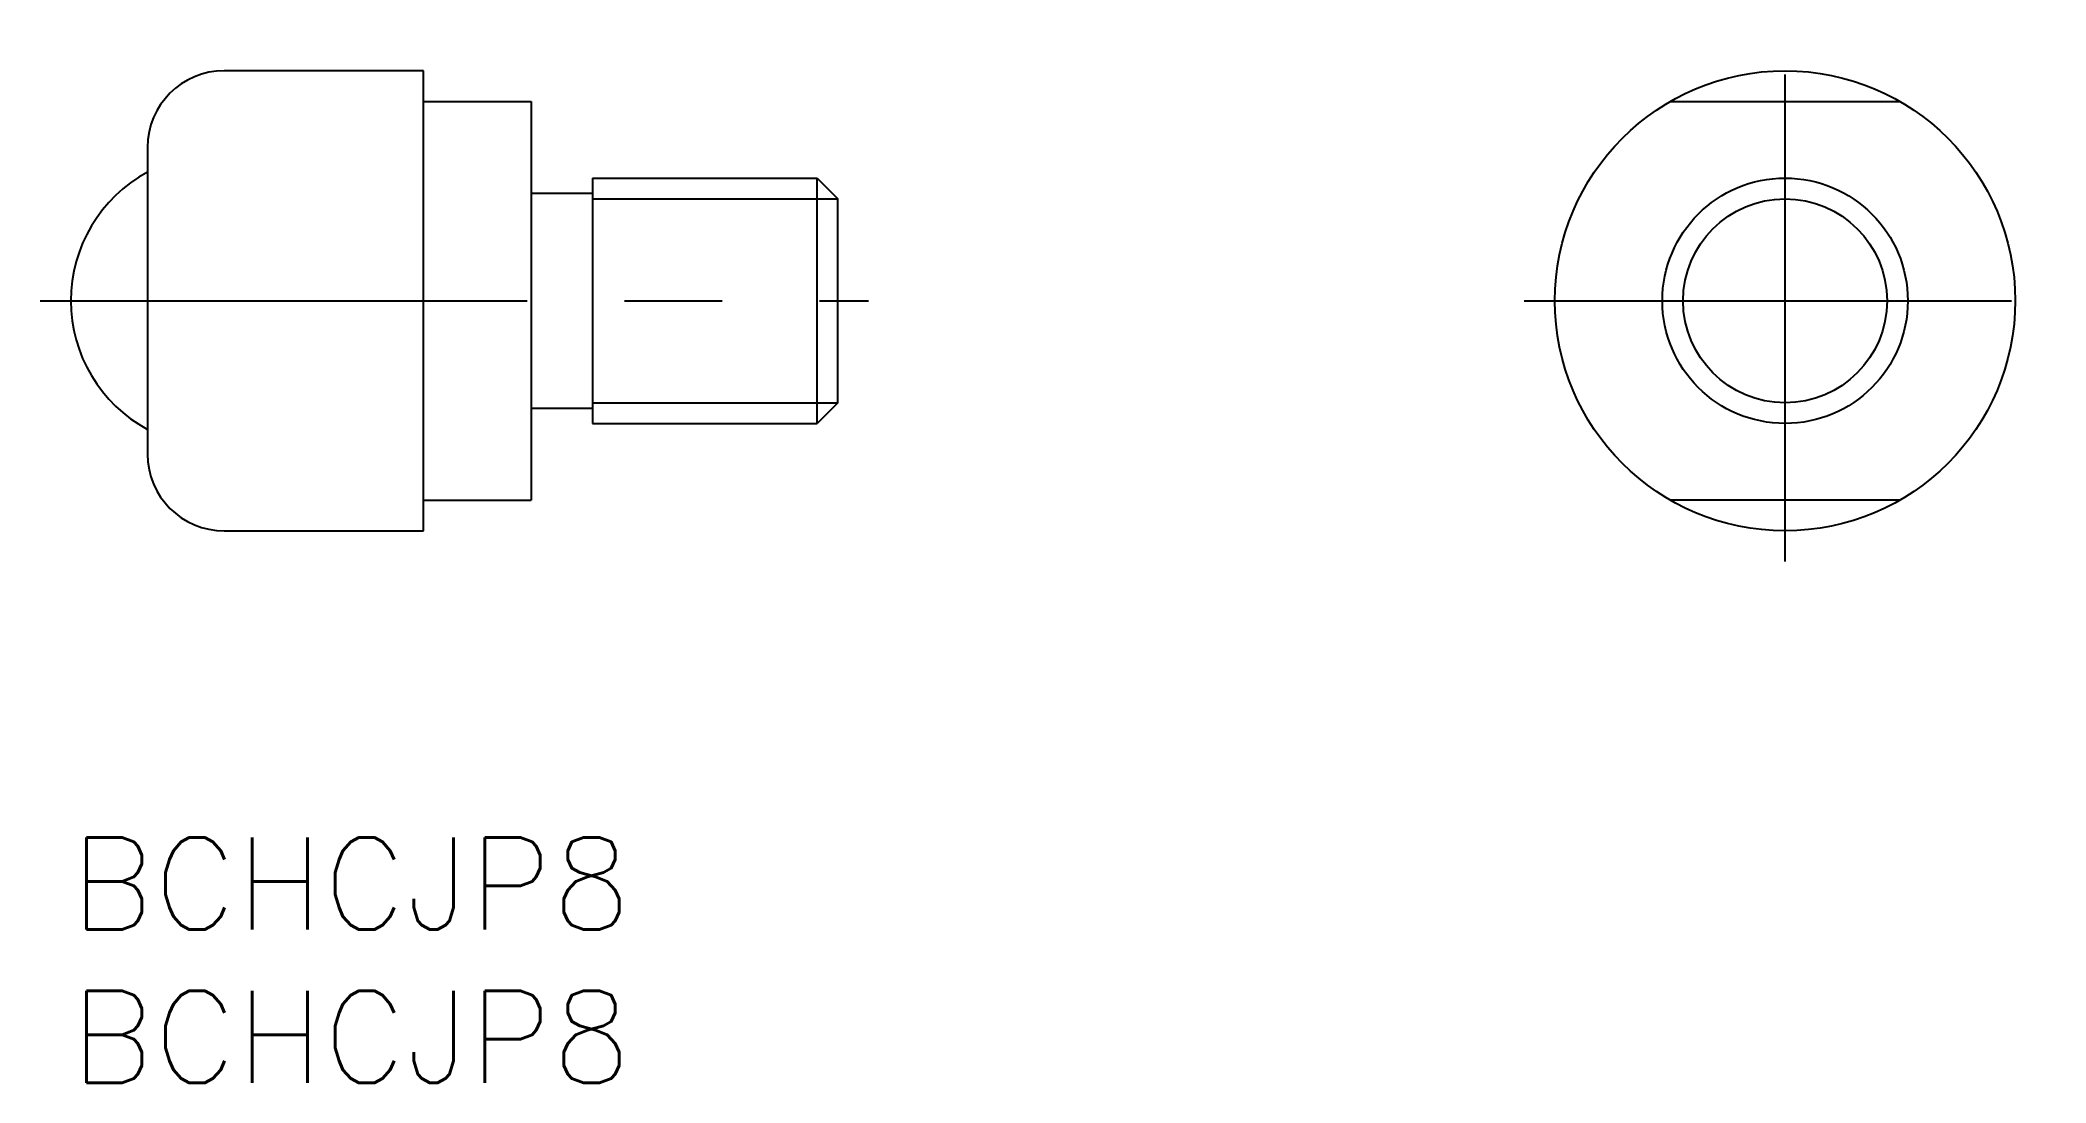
# Model space of a CAD drawing. Extents: x -1 to 64.4, y -8 to 26.
import ezdxf

# ---------------------------------------------------------------- set-up
doc = ezdxf.new("R2010")
doc.units = 0
doc.header["$LTSCALE"] = 0.5
doc.linetypes.add('CENTER', pattern=[50.8, 31.75, -6.35, 6.35, -6.35])
for name, color, linetype in [('MSM_CENTER', 1, 'CENTER'), ('MSM_CONTINUOUS', 7, 'CONTINUOUS'), ('MSM_NARROW', 5, 'CONTINUOUS'), ('MSM_PART_NUMBER', 7, 'CONTINUOUS')]:
    doc.layers.add(name, color=color, linetype=linetype)
doc.styles.get("Standard").update_dxf_attribs({"font": 'txt.shx', "height": 1, "bigfont": 'bigfont.shx'})

# ---------------------------------------------------------------- blocks, each defined once
blk = doc.blocks.new('*U13')
at = {"layer": 'MSM_PART_NUMBER'}
blk.add_text('BCHCJP8', height=3, dxfattribs=at).set_placement((0, -3))
blk = doc.blocks.new('*U14')
at = {"layer": 'MSM_PART_NUMBER'}
blk.add_text('BCHCJP8', height=3, dxfattribs=at).set_placement((0, -8))

msp = doc.modelspace()

# ---------------------------------------------------------------- linework, layer by layer
at = {"layer": 'MSM_CENTER'}
for p, q in [((55.874, 9), (55.874, 26)), ((-1, 17.5), (26, 17.5)), ((47.374, 17.5), (64.374, 17.5))]:
    msp.add_line(p, q, dxfattribs=at)
at = {"layer": 'MSM_CONTINUOUS'}
for p, q in [((11.5, 25), (5, 25)), ((11.5, 10), (11.5, 25)), ((11.5, 24), (15, 24)), ((15, 24), (15, 11)), ((52.133, 24), (59.616, 24)), ((2.5, 22.5), (2.5, 12.5)), ((17, 21), (15, 21)), ((17, 21.5), (17, 13.5)), ((17, 21.5), (24.324, 21.5)), ((24.324, 13.5), (24.324, 21.5)), ((24.324, 21.5), (25, 20.823)), ((25, 14.177), (25, 20.823)), ((15, 14), (17, 14)), ((25, 14.177), (24.324, 13.5)), ((17, 13.5), (24.324, 13.5)), ((11.5, 11), (15, 11)), ((59.616, 11), (52.133, 11)), ((5, 10), (11.5, 10))]:
    msp.add_line(p, q, dxfattribs=at)
for radius in [7.5, 4]:
    msp.add_circle((55.874, 17.5), radius, dxfattribs=at)
for centre, radius, start, end in [((5, 22.5), 2.5, 90, 180), ((4.763, 17.5), 4.763, 118.36362, 241.63638), ((5, 12.5), 2.5, 180, 270)]:
    msp.add_arc(centre, radius, start, end, dxfattribs=at)
at = {"layer": 'MSM_NARROW'}
for p, q in [((17, 20.823), (25, 20.823)), ((17, 14.177), (25, 14.177))]:
    msp.add_line(p, q, dxfattribs=at)
msp.add_circle((55.874, 17.5), 3.324, dxfattribs=at)

# ---------------------------------------------------------------- block references
at = {"layer": 'MSM_CONTINUOUS'}
for name in ['*U13', '*U14']:
    msp.add_blockref(name, (0, 0), dxfattribs=at)

doc.saveas('drawing.dxf')
